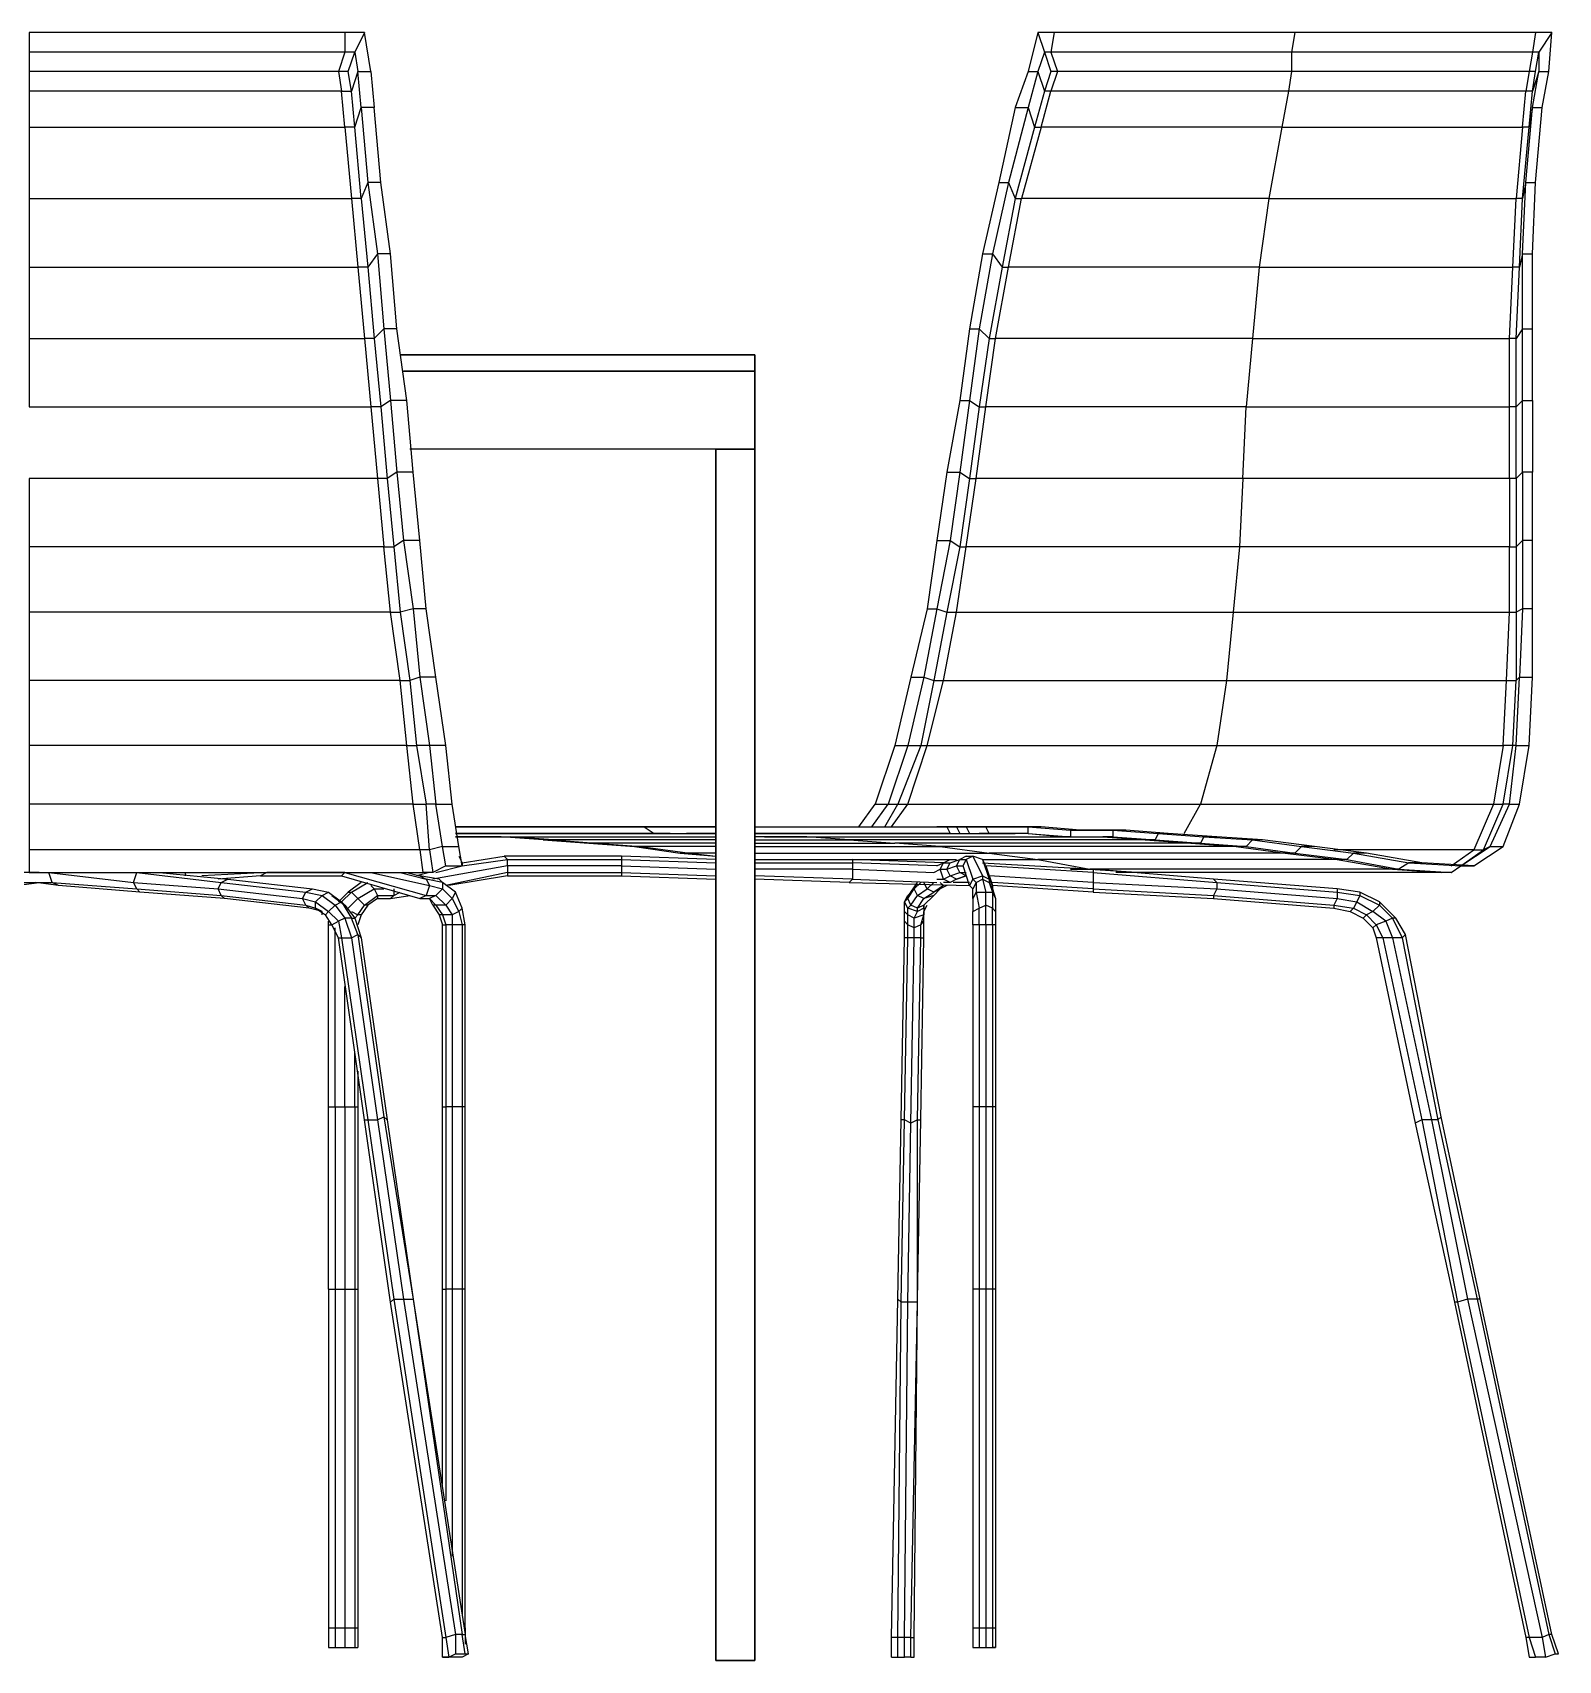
# Model space of a CAD drawing. Extents: x -0.35 to 1.31, y 0 to 0.93.
# Drawn here: x 0.437 to 1.309, y 0 to 0.931 of the extents above; entities that cross this region are included whole.
import ezdxf

# ---------------------------------------------------------------- set-up
doc = ezdxf.new("R2010")
doc.units = 0
doc.header["$MEASUREMENT"] = 0
doc.layers.add('COMMON_LAYER', color=7, linetype='CONTINUOUS')

msp = doc.modelspace()

# ---------------------------------------------------------------- linework, layer by layer
at = {"layer": 'COMMON_LAYER', "color": 7, "linetype": 'CONTINUOUS'}
for p, q in [((0.62495, 0.88801), (0.62308, 0.9085)), ((0.63052, 0.9085), (0.63238, 0.88801)), ((1.29448, 0.88801), (1.29819, 0.9085)), ((0.62123, 0.87685), (0.61932, 0.89735)), ((1.01363, 0.87685), (1.01926, 0.89735)), ((1.15501, 0.89735), (1.01926, 0.89735)), ((1.28891, 0.87685), (1.29076, 0.89735)), ((1.29448, 0.89735), (1.29076, 0.89735)), ((0.62123, 0.87685), (0.62495, 0.88801)), ((1.29076, 0.84521), (1.29448, 0.88801)), ((1.28891, 0.80428), (1.29076, 0.84521)), ((1.14386, 0.83592), (1.00248, 0.83592)), ((1.28891, 0.83592), (1.28519, 0.83592)), ((1.28891, 0.76143), (1.28891, 0.80428)), ((0.98204, 0.71678), (0.98761, 0.75585)), ((1.28891, 0.7205), (1.28891, 0.76143)), ((0.64724, 0.74657), (0.85, 0.74657)), ((0.85, 0.74657), (0.85, 0.73722)), ((0.85, 0.73722), (0.6491, 0.73722)), ((0.6491, 0.73722), (0.85, 0.73722)), ((1.13085, 0.71678), (0.98204, 0.71678)), ((1.12894, 0.67579), (1.13085, 0.71678)), ((1.28147, 0.67579), (1.28147, 0.71678)), ((1.28519, 0.67579), (1.28519, 0.71678)), ((1.28891, 0.6795), (1.28891, 0.7205)), ((1.29448, 0.7205), (1.29448, 0.6795)), ((0.85, 0.69257), (0.65282, 0.69257)), ((0.85, 0.69257), (0.65282, 0.69257)), ((0.82764, 0.69257), (0.85, 0.69257)), ((0.82764, 0), (0.82764, 0.69257)), ((0.85, 0.69257), (0.85, 0)), ((0.96532, 0.59949), (0.97089, 0.63671)), ((1.28519, 0.52314), (1.28705, 0.56222)), ((1.28705, 0.56222), (1.28519, 0.56036)), ((1.27776, 0.48964), (1.28333, 0.52314)), ((1.28147, 0.48964), (1.28519, 0.52314)), ((0.66768, 0.48964), (0.66211, 0.48964)), ((0.66396, 0.46357), (0.66211, 0.48964)), ((0.67139, 0.46543), (0.66768, 0.48964)), ((0.90951, 0.47658), (0.91881, 0.48964)), ((0.91695, 0.47658), (0.92624, 0.48964)), ((0.92438, 0.47658), (0.93182, 0.48964)), ((1.0955, 0.47286), (1.10478, 0.48964)), ((1.27032, 0.46543), (1.28147, 0.48964)), ((1.28147, 0.48964), (1.27776, 0.48964)), ((0.67889, 0.47658), (0.78671, 0.47658)), ((0.78671, 0.47658), (0.77928, 0.47658)), ((0.85, 0.47658), (0.95411, 0.47658)), ((0.85, 0.47658), (0.95969, 0.47658)), ((0.96532, 0.47658), (0.96526, 0.47658)), ((0.96532, 0.47658), (0.97832, 0.47658)), ((0.98389, 0.47286), (0.98204, 0.47658)), ((1.00619, 0.47286), (1.00619, 0.47658)), ((0.67326, 0.45428), (0.67139, 0.46543)), ((0.79234, 0.47286), (0.67889, 0.47286)), ((0.68074, 0.471), (0.67889, 0.471)), ((0.73469, 0.46915), (0.71047, 0.471)), ((0.85, 0.47286), (0.9616, 0.47286)), ((0.85, 0.47286), (0.99876, 0.47286)), ((0.9616, 0.47286), (0.85, 0.47286)), ((0.85558, 0.471), (0.85, 0.471)), ((0.87973, 0.471), (0.85, 0.471)), ((0.85558, 0.471), (0.85, 0.471)), ((0.85, 0.46915), (0.90394, 0.46915)), ((0.85, 0.46729), (0.92995, 0.46729)), ((0.85, 0.46543), (0.95597, 0.46543)), ((1.09921, 0.46729), (0.92995, 0.46729)), ((0.95597, 0.46543), (0.92995, 0.46729)), ((0.97275, 0.47286), (0.98389, 0.47286)), ((0.99319, 0.47286), (0.97832, 0.47286)), ((1.00619, 0.47286), (0.98389, 0.47286)), ((1.02483, 0.471), (1.00433, 0.47286)), ((1.2536, 0.45428), (1.27032, 0.46543)), ((0.68074, 0.45985), (0.6826, 0.45614)), ((0.6826, 0.45614), (0.70676, 0.45985)), ((0.6826, 0.45614), (0.6826, 0.45428)), ((0.70862, 0.45428), (0.70862, 0.45799)), ((0.85, 0.46171), (0.98389, 0.46171)), ((0.85, 0.45799), (0.9058, 0.45799)), ((0.85, 0.45614), (0.9058, 0.45614)), ((0.88902, 0.45799), (0.96345, 0.45799)), ((0.95411, 0.45428), (0.95782, 0.45614)), ((0.95782, 0.45614), (0.9616, 0.45799)), ((0.95969, 0.45242), (0.9616, 0.45614)), ((0.9616, 0.45799), (0.96532, 0.45799)), ((0.9616, 0.45614), (0.96717, 0.45799)), ((0.96532, 0.45428), (0.96717, 0.45799)), ((0.96903, 0.45428), (0.97089, 0.45799)), ((0.97089, 0.45985), (0.97461, 0.45985)), ((0.98018, 0.45799), (1.01176, 0.45799)), ((0.98018, 0.45614), (1.04341, 0.45242)), ((1.26103, 0.46357), (1.18102, 0.46357)), ((1.24803, 0.45428), (1.26103, 0.46357)), ((0.44076, 0.45051), (0.44634, 0.45051)), ((0.44634, 0.45051), (0.4482, 0.45051)), ((0.48542, 0.45051), (0.49657, 0.45051)), ((0.49657, 0.45051), (0.49842, 0.45051)), ((0.50963, 0.45051), (0.54865, 0.44679)), ((0.52449, 0.44865), (0.52449, 0.45051)), ((0.571, 0.45051), (0.53378, 0.44865)), ((0.56728, 0.44865), (0.54308, 0.44679)), ((0.6156, 0.45051), (0.571, 0.45051)), ((0.6156, 0.45051), (0.66211, 0.4375)), ((0.63052, 0.45051), (0.66396, 0.44308)), ((0.64724, 0.45051), (0.66211, 0.44679)), ((0.65095, 0.45051), (0.65839, 0.44865)), ((0.65282, 0.45051), (0.65276, 0.45051)), ((0.66396, 0.45051), (0.65653, 0.44865)), ((0.66582, 0.45051), (0.66025, 0.45051)), ((0.70862, 0.45428), (0.66582, 0.44679)), ((0.67326, 0.45428), (0.66582, 0.45051)), ((0.70862, 0.45051), (0.67326, 0.44308)), ((0.70862, 0.44865), (0.67511, 0.44308)), ((0.9058, 0.45242), (0.85, 0.45242)), ((0.9058, 0.44679), (0.85, 0.44865)), ((0.95225, 0.45051), (0.95597, 0.45242)), ((0.97275, 0.44308), (0.96903, 0.45428)), ((0.97089, 0.44865), (0.97083, 0.44865)), ((0.97089, 0.44865), (0.97083, 0.44865)), ((1.04341, 0.45051), (0.98204, 0.45428)), ((0.98204, 0.45428), (0.98576, 0.44308)), ((1.04341, 0.44493), (0.98389, 0.44865)), ((1.0304, 0.45242), (1.04156, 0.45242)), ((1.07128, 0.45051), (1.05642, 0.45051)), ((1.2424, 0.45051), (1.07128, 0.45051)), ((1.24803, 0.45051), (1.2424, 0.45051)), ((0.45197, 0.44308), (0.43891, 0.44493)), ((0.44076, 0.44493), (0.4482, 0.44493)), ((0.49842, 0.43936), (0.45197, 0.44308)), ((0.54679, 0.43564), (0.49842, 0.43936)), ((0.61188, 0.43378), (0.61745, 0.43936)), ((0.61932, 0.43936), (0.61374, 0.43378)), ((0.66954, 0.44679), (0.67139, 0.44493)), ((0.90394, 0.44493), (0.85, 0.44679)), ((0.93739, 0.4375), (0.93925, 0.43936)), ((0.93739, 0.43564), (0.93925, 0.43936)), ((0.93925, 0.43936), (0.94296, 0.44493)), ((0.9411, 0.44122), (0.94296, 0.44493)), ((0.94854, 0.44122), (0.94668, 0.44493)), ((0.94854, 0.44122), (0.95225, 0.44493)), ((0.95225, 0.43936), (0.94854, 0.44122)), ((0.95782, 0.44308), (0.95225, 0.43936)), ((0.95597, 0.44122), (0.95225, 0.4375)), ((0.95597, 0.44122), (0.95225, 0.43936)), ((0.95411, 0.44679), (0.95782, 0.44679)), ((0.95597, 0.44493), (0.95782, 0.44308)), ((0.95969, 0.44308), (0.95597, 0.44122)), ((0.95782, 0.44308), (0.95777, 0.44308)), ((0.9616, 0.44493), (0.95782, 0.44493)), ((0.9616, 0.44493), (0.95782, 0.44493)), ((0.96532, 0.44679), (0.9616, 0.44493)), ((0.97275, 0.44493), (0.96345, 0.44493)), ((0.97461, 0.44679), (0.97275, 0.44308)), ((0.97275, 0.44308), (0.97461, 0.44122)), ((0.97646, 0.44493), (0.97461, 0.44122)), ((0.97461, 0.43564), (0.97461, 0.44122)), ((0.97646, 0.43936), (0.97461, 0.43564)), ((0.98204, 0.43192), (0.98204, 0.43936)), ((1.04341, 0.44122), (0.98576, 0.44493)), ((1.04341, 0.43936), (0.98576, 0.44308)), ((0.98576, 0.44308), (0.98576, 0.44122)), ((0.98576, 0.44122), (0.98761, 0.43564)), ((0.59516, 0.43007), (0.54679, 0.43564)), ((0.60259, 0.42821), (0.59516, 0.43007)), ((0.60259, 0.42635), (0.60259, 0.42821)), ((0.60816, 0.4375), (0.6156, 0.43192)), ((0.62308, 0.43564), (0.61745, 0.43007)), ((0.62866, 0.43192), (0.62495, 0.42635)), ((0.62866, 0.43192), (0.6268, 0.43192)), ((0.63423, 0.43564), (0.62866, 0.43192)), ((0.66582, 0.43192), (0.66396, 0.43564)), ((0.93553, 0.43378), (0.93739, 0.4375)), ((0.95225, 0.4375), (0.94668, 0.43192)), ((0.97461, 0.42072), (0.97461, 0.42821)), ((0.97832, 0.42072), (0.97832, 0.43007)), ((0.98576, 0.43007), (0.98204, 0.43192)), ((0.98204, 0.42072), (0.98204, 0.43192)), ((0.98576, 0.42072), (0.98576, 0.43007)), ((0.98761, 0.43564), (0.98761, 0.42821)), ((0.98761, 0.42821), (0.98761, 0.42072)), ((1.20338, 0.42821), (1.20709, 0.43192)), ((0.60631, 0.42072), (0.60631, 0.42264)), ((0.62123, 0.42449), (0.62308, 0.42635)), ((0.62495, 0.42635), (0.62308, 0.42635)), ((0.62495, 0.42635), (0.62308, 0.42072)), ((0.67139, 0.3165), (0.67139, 0.42072)), ((0.67139, 0.42072), (0.67326, 0.42072)), ((0.94482, 0.42072), (0.94668, 0.42635)), ((0.94482, 0.41329), (0.94482, 0.42072)), ((0.98761, 0.42072), (0.98761, 0.3165)), ((0.61002, 0.3165), (0.61002, 0.41886)), ((0.94296, 0.30907), (0.94482, 0.41329)), ((0.6156, 0.3165), (0.6156, 0.38536)), ((0.62123, 0.3165), (0.62123, 0.34814)), ((0.62308, 0.33699), (0.62308, 0.3165)), ((0.62123, 0.3165), (0.62308, 0.3165)), ((0.62308, 0.3165), (0.62308, 0.21222)), ((0.67139, 0.21222), (0.67139, 0.3165)), ((0.67139, 0.3165), (0.67326, 0.3165)), ((0.98761, 0.3165), (0.98761, 0.21222)), ((0.94296, 0.20479), (0.94296, 0.30907)), ((0.62123, 0.21222), (0.62308, 0.21222)), ((0.62308, 0.21222), (0.62308, 0.01864)), ((0.65467, 0.20664), (0.68446, 0.01492)), ((0.67139, 0.10056), (0.67139, 0.21222)), ((0.67139, 0.21222), (0.67326, 0.21222)), ((0.93925, 0.01306), (0.94296, 0.20479)), ((0.98761, 0.21222), (0.98761, 0.01864)), ((0.62308, 0.01864), (0.62308, 0.00743)), ((0.68446, 0.01864), (0.6844, 0.01864)), ((0.68446, 0.01864), (0.68446, 0.00929)), ((0.98761, 0.01864), (0.98761, 0.00743)), ((0.92809, 0.00186), (0.92809, 0.01306)), ((0.93182, 0.00186), (0.93182, 0.01306)), ((0.93925, 0.00186), (0.93925, 0.01306)), ((0.67139, 0.00743), (0.67139, 0.00929)), ((0.67889, 0.00186), (0.67326, 0.00186)), ((0.67889, 0.00372), (0.68446, 0.00372)), ((0.6826, 0.00186), (0.67889, 0.00186)), ((0.68632, 0.00372), (0.6826, 0.00186)), ((0.85, 0), (0.82764, 0)), ((0.98761, 0.00743), (0.98576, 0.00743)), ((1.30197, 0.00186), (1.29634, 0.00186))]:
    msp.add_line(p, q, dxfattribs=at)
for points in [[(0.6156, 0.93085, 0), (0.4352, 0.93085, 0), (0.4352, 0.91965, 0)], [(0.6268, 0.93085, 0), (0.6156, 0.93085, 0), (0.6156, 0.91965, 0)], [(0.62308, 0.9085, 0), (0.63052, 0.9085, 0), (0.6268, 0.93085, 0), (0.62123, 0.91965, 0), (0.62308, 0.9085, 0), (0.62308, 0.9085, 0)], [(1.01176, 0.93085, 0), (1.00619, 0.9085, 0), (1.01176, 0.9085, 0)], [(1.02112, 0.93085, 0), (1.01176, 0.93085, 0), (1.01549, 0.91965, 0)], [(1.15873, 0.93085, 0), (1.02112, 0.93085, 0), (1.01926, 0.91965, 0)], [(1.29634, 0.93085, 0), (1.15873, 0.93085, 0), (1.15687, 0.91965, 0)], [(1.30569, 0.93085, 0), (1.29634, 0.93085, 0), (1.29448, 0.91965, 0)], [(1.29819, 0.9085, 0), (1.30382, 0.9085, 0), (1.30569, 0.93085, 0), (1.29819, 0.91965, 0), (1.29819, 0.9085, 0), (1.29819, 0.9085, 0)], [(0.6156, 0.91965, 0), (0.4352, 0.91965, 0), (0.4352, 0.9085, 0)], [(0.61745, 0.9085, 0), (0.62123, 0.91965, 0), (0.6156, 0.91965, 0), (0.61188, 0.9085, 0)], [(1.01549, 0.91965, 0), (1.01176, 0.9085, 0), (1.01549, 0.89735, 0)], [(1.01926, 0.91965, 0), (1.01549, 0.91965, 0), (1.01926, 0.9085, 0)], [(1.15687, 0.91965, 0), (1.01926, 0.91965, 0), (1.02297, 0.9085, 0)], [(1.29448, 0.91965, 0), (1.15687, 0.91965, 0), (1.15687, 0.9085, 0)], [(1.29634, 0.9085, 0), (1.29819, 0.91965, 0), (1.29448, 0.91965, 0), (1.29262, 0.9085, 0)], [(0.61188, 0.9085, 0), (0.4352, 0.9085, 0), (0.4352, 0.89735, 0)], [(0.61745, 0.9085, 0), (0.61188, 0.9085, 0), (0.61374, 0.89735, 0)], [(0.62308, 0.9085, 0), (0.61932, 0.89735, 0), (0.61745, 0.9085, 0)], [(1.00619, 0.9085, 0), (0.99876, 0.88801, 0), (1.00619, 0.88801, 0)], [(1.01176, 0.9085, 0), (1.00619, 0.88801, 0), (1.00991, 0.87685, 0)], [(1.02297, 0.9085, 0), (1.01926, 0.9085, 0), (1.01549, 0.89735, 0)], [(1.15687, 0.9085, 0), (1.02297, 0.9085, 0), (1.01926, 0.89735, 0)], [(1.29262, 0.9085, 0), (1.15687, 0.9085, 0), (1.15501, 0.89735, 0)], [(1.29634, 0.9085, 0), (1.29262, 0.9085, 0), (1.29076, 0.89735, 0)], [(1.29448, 0.88801, 0), (1.30006, 0.88801, 0), (1.30382, 0.9085, 0)], [(1.29819, 0.9085, 0), (1.29448, 0.89735, 0), (1.29634, 0.9085, 0)], [(0.61374, 0.89735, 0), (0.4352, 0.89735, 0), (0.4352, 0.87685, 0), (0.6156, 0.87685, 0)], [(0.6156, 0.87685, 0), (0.61374, 0.89735, 0), (0.61932, 0.89735, 0)], [(1.01926, 0.89735, 0), (1.01549, 0.89735, 0), (1.00991, 0.87685, 0), (1.01363, 0.87685, 0)], [(1.29076, 0.89735, 0), (1.15501, 0.89735, 0), (1.1513, 0.87685, 0), (1.28891, 0.87685, 0)], [(1.29448, 0.88801, 0), (1.29262, 0.87685, 0), (1.29448, 0.89735, 0)], [(0.63609, 0.84521, 0), (0.63238, 0.88801, 0), (0.62495, 0.88801, 0), (0.62866, 0.84521, 0)], [(0.99876, 0.88801, 0), (0.98947, 0.84521, 0), (0.99505, 0.84521, 0)], [(1.00619, 0.88801, 0), (0.99505, 0.84521, 0), (0.99876, 0.83592, 0)], [(1.29076, 0.84521, 0), (1.29634, 0.84521, 0), (1.30006, 0.88801, 0)], [(0.4352, 0.87685, 0), (0.4352, 0.83592, 0), (0.61932, 0.83592, 0)], [(0.62495, 0.83592, 0), (0.62123, 0.87685, 0), (0.6156, 0.87685, 0), (0.61932, 0.83592, 0)], [(1.00991, 0.87685, 0), (0.99876, 0.83592, 0), (1.00248, 0.83592, 0)], [(1.1513, 0.87685, 0), (1.01363, 0.87685, 0), (1.00248, 0.83592, 0)], [(1.1513, 0.87685, 0), (1.14386, 0.83592, 0), (1.28519, 0.83592, 0)], [(1.29262, 0.87685, 0), (1.28891, 0.87685, 0), (1.28519, 0.83592, 0)], [(1.29076, 0.84521, 0), (1.28891, 0.83592, 0), (1.29262, 0.87685, 0)], [(0.62866, 0.84521, 0), (0.62495, 0.83592, 0), (0.62866, 0.79679, 0)], [(0.64167, 0.80428, 0), (0.63609, 0.84521, 0), (0.62866, 0.84521, 0), (0.63423, 0.80428, 0)], [(0.98947, 0.84521, 0), (0.98018, 0.80428, 0), (0.98576, 0.80428, 0)], [(0.99505, 0.84521, 0), (0.98576, 0.80428, 0), (0.99132, 0.79679, 0)], [(1.28891, 0.80428, 0), (1.29448, 0.80428, 0), (1.29634, 0.84521, 0)], [(0.4352, 0.83592, 0), (0.4352, 0.79679, 0), (0.62308, 0.79679, 0)], [(0.62495, 0.83592, 0), (0.61932, 0.83592, 0), (0.62308, 0.79679, 0)], [(0.99876, 0.83592, 0), (0.99132, 0.79679, 0), (0.99505, 0.79679, 0)], [(1.13829, 0.79679, 0), (0.99505, 0.79679, 0), (1.00248, 0.83592, 0)], [(1.14386, 0.83592, 0), (1.13829, 0.79679, 0), (1.28333, 0.79679, 0)], [(1.28705, 0.79679, 0), (1.28333, 0.79679, 0), (1.28519, 0.83592, 0)], [(1.28891, 0.80428, 0), (1.28705, 0.79679, 0), (1.28891, 0.83592, 0)], [(0.63423, 0.80428, 0), (0.62866, 0.79679, 0), (0.63238, 0.75585, 0)], [(0.64539, 0.76143, 0), (0.64167, 0.80428, 0), (0.63423, 0.80428, 0), (0.63795, 0.76143, 0)], [(0.98018, 0.80428, 0), (0.97275, 0.76143, 0), (0.97832, 0.76143, 0)], [(0.98576, 0.80428, 0), (0.97832, 0.76143, 0), (0.98389, 0.75585, 0)], [(1.28891, 0.76143, 0), (1.29448, 0.76143, 0), (1.29448, 0.80428, 0)], [(0.4352, 0.79679, 0), (0.4352, 0.75585, 0), (0.6268, 0.75585, 0)], [(0.62866, 0.79679, 0), (0.62308, 0.79679, 0), (0.6268, 0.75585, 0)], [(0.99132, 0.79679, 0), (0.98389, 0.75585, 0), (0.98761, 0.75585, 0)], [(1.13457, 0.75585, 0), (0.98761, 0.75585, 0), (0.99505, 0.79679, 0)], [(1.13829, 0.79679, 0), (1.13457, 0.75585, 0), (1.28147, 0.75585, 0)], [(1.28519, 0.75585, 0), (1.28147, 0.75585, 0), (1.28333, 0.79679, 0)], [(1.28891, 0.76143, 0), (1.28519, 0.75585, 0), (1.28705, 0.79679, 0)], [(0.4352, 0.75585, 0), (0.4352, 0.71678, 0), (0.63052, 0.71678, 0)], [(0.63238, 0.75585, 0), (0.6268, 0.75585, 0), (0.63052, 0.71678, 0)], [(0.63795, 0.76143, 0), (0.63238, 0.75585, 0), (0.63609, 0.71678, 0)], [(0.65095, 0.7205, 0), (0.64539, 0.76143, 0), (0.63795, 0.76143, 0), (0.64167, 0.7205, 0)], [(0.97275, 0.76143, 0), (0.96717, 0.7205, 0), (0.97275, 0.7205, 0)], [(0.97832, 0.76143, 0), (0.97275, 0.7205, 0), (0.97832, 0.71678, 0)], [(0.98389, 0.75585, 0), (0.97832, 0.71678, 0), (0.98204, 0.71678, 0)], [(1.13457, 0.75585, 0), (1.13085, 0.71678, 0), (1.28147, 0.71678, 0)], [(1.28519, 0.71678, 0), (1.28147, 0.71678, 0), (1.28147, 0.75585, 0)], [(1.28891, 0.7205, 0), (1.28519, 0.71678, 0), (1.28519, 0.75585, 0)], [(1.28891, 0.7205, 0), (1.29448, 0.7205, 0), (1.29448, 0.76143, 0)], [(0.6491, 0.73722, 0), (0.85, 0.73722, 0), (0.85, 0.74657, 0), (0.64724, 0.74657, 0)], [(0.85, 0.73722, 0), (0.85, 0.69257, 0), (0.85, 0.73722, 0), (0.6491, 0.73722, 0)], [(0.63609, 0.71678, 0), (0.63052, 0.71678, 0), (0.63423, 0.67579, 0)], [(0.64167, 0.7205, 0), (0.63609, 0.71678, 0), (0.63981, 0.67579, 0)], [(0.65467, 0.6795, 0), (0.65095, 0.7205, 0), (0.64167, 0.7205, 0), (0.64539, 0.6795, 0)], [(0.96717, 0.7205, 0), (0.95969, 0.6795, 0), (0.96717, 0.6795, 0)], [(0.97275, 0.7205, 0), (0.96717, 0.6795, 0), (0.97275, 0.67579, 0)], [(0.97832, 0.71678, 0), (0.97275, 0.67579, 0), (0.97646, 0.67579, 0)], [(1.12894, 0.67579, 0), (0.97646, 0.67579, 0), (0.98204, 0.71678, 0)], [(0.82764, 0.69257, 0), (0.82764, 0, 0), (0.85, 0, 0), (0.85, 0.69257, 0), (0.82764, 0.69257, 0), (0.82764, 0.69257, 0)], [(0.63423, 0.67579, 0), (0.4352, 0.67579, 0), (0.4352, 0.63671, 0)], [(0.63981, 0.67579, 0), (0.63423, 0.67579, 0), (0.63795, 0.63671, 0)], [(0.64539, 0.6795, 0), (0.63981, 0.67579, 0), (0.64352, 0.63671, 0)], [(0.65839, 0.64043, 0), (0.65467, 0.6795, 0), (0.64539, 0.6795, 0), (0.6491, 0.64043, 0)], [(0.95969, 0.6795, 0), (0.95411, 0.64043, 0), (0.9616, 0.64043, 0)], [(0.96717, 0.6795, 0), (0.9616, 0.64043, 0), (0.96717, 0.63671, 0)], [(0.97275, 0.67579, 0), (0.96717, 0.63671, 0), (0.97089, 0.63671, 0)], [(1.12708, 0.63671, 0), (0.97089, 0.63671, 0), (0.97646, 0.67579, 0)], [(1.28147, 0.67579, 0), (1.12894, 0.67579, 0), (1.12708, 0.63671, 0)], [(1.28519, 0.67579, 0), (1.28147, 0.67579, 0), (1.28147, 0.63671, 0)], [(1.28891, 0.6795, 0), (1.28519, 0.67579, 0), (1.28519, 0.63671, 0)], [(1.29448, 0.64043, 0), (1.29448, 0.6795, 0), (1.28891, 0.6795, 0), (1.28891, 0.64043, 0)], [(0.63795, 0.63671, 0), (0.4352, 0.63671, 0), (0.4352, 0.59949, 0)], [(0.64167, 0.59949, 0), (0.63795, 0.63671, 0), (0.64352, 0.63671, 0)], [(0.6491, 0.64043, 0), (0.64352, 0.63671, 0), (0.64724, 0.59949, 0)], [(0.66211, 0.60135, 0), (0.65839, 0.64043, 0), (0.6491, 0.64043, 0), (0.65467, 0.60135, 0)], [(0.95411, 0.64043, 0), (0.94854, 0.60135, 0), (0.95411, 0.60135, 0)], [(0.9616, 0.64043, 0), (0.95411, 0.60135, 0), (0.95969, 0.59949, 0)], [(0.96717, 0.63671, 0), (0.95969, 0.59949, 0), (0.96532, 0.59949, 0)], [(1.28147, 0.63671, 0), (1.12708, 0.63671, 0), (1.12337, 0.59949, 0), (1.28147, 0.59949, 0)], [(1.28147, 0.59949, 0), (1.28147, 0.63671, 0), (1.28519, 0.63671, 0)], [(1.28891, 0.64043, 0), (1.28519, 0.63671, 0), (1.28519, 0.59949, 0)], [(1.29448, 0.60135, 0), (1.29448, 0.64043, 0), (1.28891, 0.64043, 0), (1.28891, 0.60135, 0)], [(0.64167, 0.59949, 0), (0.4352, 0.59949, 0), (0.4352, 0.56036, 0)], [(0.64724, 0.56036, 0), (0.64167, 0.59949, 0), (0.64724, 0.59949, 0)], [(0.65467, 0.60135, 0), (0.64724, 0.59949, 0), (0.65282, 0.56036, 0)], [(0.66768, 0.56222, 0), (0.66211, 0.60135, 0), (0.65467, 0.60135, 0), (0.65839, 0.56222, 0)], [(0.94854, 0.60135, 0), (0.93925, 0.56222, 0), (0.94668, 0.56222, 0)], [(0.95411, 0.60135, 0), (0.94668, 0.56222, 0), (0.95225, 0.56036, 0)], [(0.95969, 0.59949, 0), (0.95225, 0.56036, 0), (0.95782, 0.56036, 0)], [(0.95782, 0.56036, 0), (0.96532, 0.59949, 0), (1.12337, 0.59949, 0)], [(1.12337, 0.59949, 0), (1.11965, 0.56036, 0), (1.27962, 0.56036, 0)], [(1.27962, 0.56036, 0), (1.28147, 0.59949, 0), (1.28519, 0.59949, 0)], [(1.28891, 0.60135, 0), (1.28519, 0.59949, 0), (1.28519, 0.56036, 0)], [(1.28705, 0.56222, 0), (1.29448, 0.56222, 0), (1.29448, 0.60135, 0), (1.28891, 0.60135, 0), (1.28705, 0.56222, 0), (1.28705, 0.56222, 0)], [(0.64724, 0.56036, 0), (0.4352, 0.56036, 0), (0.4352, 0.52314, 0)], [(0.65095, 0.52314, 0), (0.64724, 0.56036, 0), (0.65282, 0.56036, 0)], [(0.65839, 0.56222, 0), (0.65282, 0.56036, 0), (0.65653, 0.52314, 0)], [(0.67326, 0.52314, 0), (0.66768, 0.56222, 0), (0.65839, 0.56222, 0), (0.66396, 0.52314, 0)], [(0.93925, 0.56222, 0), (0.92995, 0.52314, 0), (0.93739, 0.52314, 0)], [(0.94668, 0.56222, 0), (0.93739, 0.52314, 0), (0.94482, 0.52314, 0)], [(0.95225, 0.56036, 0), (0.94482, 0.52314, 0), (0.94854, 0.52314, 0)], [(0.94854, 0.52314, 0), (0.95782, 0.56036, 0), (1.11965, 0.56036, 0)], [(1.11965, 0.56036, 0), (1.11407, 0.52314, 0), (1.27776, 0.52314, 0)], [(1.28333, 0.52314, 0), (1.27776, 0.52314, 0), (1.27962, 0.56036, 0), (1.28519, 0.56036, 0)], [(1.28519, 0.52314, 0), (1.28333, 0.52314, 0), (1.28519, 0.56036, 0)], [(1.28519, 0.52314, 0), (1.29262, 0.52314, 0), (1.29448, 0.56222, 0)], [(0.65095, 0.52314, 0), (0.4352, 0.52314, 0), (0.4352, 0.48964, 0)], [(0.65467, 0.48964, 0), (0.65095, 0.52314, 0), (0.65653, 0.52314, 0)], [(0.66396, 0.52314, 0), (0.65653, 0.52314, 0), (0.66211, 0.48964, 0)], [(0.66768, 0.48964, 0), (0.67702, 0.48964, 0), (0.67326, 0.52314, 0), (0.66396, 0.52314, 0), (0.66768, 0.48964, 0), (0.66768, 0.48964, 0)], [(0.92995, 0.52314, 0), (0.91881, 0.48964, 0), (0.92624, 0.48964, 0)], [(0.93739, 0.52314, 0), (0.92624, 0.48964, 0), (0.93182, 0.48964, 0)], [(0.94482, 0.52314, 0), (0.93182, 0.48964, 0), (0.93739, 0.48964, 0)], [(0.93739, 0.48964, 0), (0.94854, 0.52314, 0), (1.11407, 0.52314, 0)], [(1.11407, 0.52314, 0), (1.10478, 0.48964, 0), (1.27219, 0.48964, 0)], [(1.27776, 0.52314, 0), (1.27219, 0.48964, 0), (1.27776, 0.48964, 0)], [(1.28147, 0.48964, 0), (1.28705, 0.48964, 0), (1.29262, 0.52314, 0)], [(0.65467, 0.48964, 0), (0.4352, 0.48964, 0), (0.4352, 0.46357, 0)], [(0.65839, 0.46357, 0), (0.65467, 0.48964, 0), (0.66211, 0.48964, 0)], [(0.67139, 0.46543, 0), (0.68074, 0.46543, 0), (0.67702, 0.48964, 0)], [(0.92809, 0.47658, 0), (0.93739, 0.48964, 0), (1.10478, 0.48964, 0)], [(1.27219, 0.48964, 0), (1.26103, 0.46357, 0), (1.26661, 0.46357, 0)], [(1.27032, 0.46543, 0), (1.26661, 0.46357, 0), (1.27776, 0.48964, 0)], [(1.27032, 0.46543, 0), (1.27776, 0.46543, 0), (1.28705, 0.48964, 0)], [(0.77928, 0.47658, 0), (0.67889, 0.47658, 0), (0.78671, 0.47658, 0), (0.77928, 0.47658, 0), (0.77928, 0.47658, 0)], [(0.77928, 0.47658, 0), (0.82764, 0.47658, 0), (0.78671, 0.47658, 0)], [(0.82764, 0.47658, 0), (0.78671, 0.47658, 0), (0.79234, 0.47286, 0), (0.82764, 0.47286, 0)], [(0.85, 0.47658, 0), (0.95969, 0.47658, 0), (0.95411, 0.47658, 0)], [(0.95969, 0.47658, 0), (0.95411, 0.47658, 0), (0.96532, 0.47658, 0), (0.95969, 0.47658, 0), (0.95969, 0.47658, 0)], [(0.96532, 0.47658, 0), (0.95969, 0.47658, 0), (0.9616, 0.47286, 0), (0.96717, 0.47286, 0)], [(0.96532, 0.47658, 0), (0.97089, 0.47658, 0), (0.97832, 0.47658, 0)], [(0.97089, 0.47658, 0), (0.96532, 0.47658, 0), (0.96717, 0.47286, 0), (0.97275, 0.47286, 0)], [(0.97089, 0.47658, 0), (0.97832, 0.47658, 0), (0.98947, 0.47658, 0)], [(0.97089, 0.47658, 0), (0.98204, 0.47658, 0), (0.98947, 0.47658, 0)], [(0.98204, 0.47658, 0), (0.97089, 0.47658, 0), (0.97275, 0.47286, 0), (0.98389, 0.47286, 0)], [(1.01363, 0.47658, 0), (0.98947, 0.47658, 0), (0.98204, 0.47658, 0), (1.00619, 0.47658, 0)], [(1.03598, 0.47472, 0), (1.01363, 0.47658, 0), (1.00619, 0.47658, 0), (1.0304, 0.47472, 0)], [(0.67139, 0.46543, 0), (0.66396, 0.46357, 0), (0.66582, 0.45051, 0)], [(0.67326, 0.45428, 0), (0.6826, 0.45428, 0), (0.68074, 0.46543, 0)], [(0.79606, 0.47286, 0), (0.67889, 0.47286, 0), (0.80164, 0.47286, 0), (0.67889, 0.47286, 0), (0.82764, 0.47286, 0)], [(0.79234, 0.47286, 0), (0.67889, 0.47286, 0), (0.79606, 0.47286, 0)], [(0.67889, 0.471, 0), (0.68632, 0.471, 0), (0.82764, 0.471, 0)], [(0.7049, 0.471, 0), (0.68074, 0.471, 0), (0.68632, 0.471, 0)], [(0.68632, 0.471, 0), (0.71047, 0.471, 0), (0.82764, 0.471, 0)], [(0.72906, 0.46915, 0), (0.7049, 0.471, 0), (0.71047, 0.471, 0)], [(0.73469, 0.46915, 0), (0.72906, 0.46915, 0), (0.75513, 0.46729, 0)], [(0.82764, 0.46915, 0), (0.73469, 0.46915, 0), (0.75884, 0.46729, 0)], [(0.75884, 0.46729, 0), (0.75513, 0.46729, 0), (0.78114, 0.46543, 0)], [(0.82764, 0.46729, 0), (0.75884, 0.46729, 0), (0.78485, 0.46543, 0)], [(0.78485, 0.46543, 0), (0.78114, 0.46543, 0), (0.8072, 0.46171, 0)], [(0.82764, 0.46543, 0), (0.78485, 0.46543, 0), (0.81278, 0.46171, 0)], [(0.79234, 0.47286, 0), (0.82764, 0.47286, 0), (0.81092, 0.47286, 0)], [(0.87973, 0.471, 0), (0.85558, 0.471, 0), (1.02483, 0.471, 0)], [(0.90394, 0.46915, 0), (0.87973, 0.471, 0), (1.04899, 0.471, 0)], [(1.07314, 0.46915, 0), (0.90394, 0.46915, 0), (0.92995, 0.46729, 0)], [(1.12522, 0.46543, 0), (0.95597, 0.46543, 0), (0.98389, 0.46171, 0)], [(0.9616, 0.47286, 0), (0.96717, 0.47286, 0), (0.97275, 0.47286, 0)], [(1.00619, 0.47286, 0), (1.0304, 0.471, 0), (1.02483, 0.471, 0), (1.04899, 0.471, 0)], [(1.062, 0.47472, 0), (1.03598, 0.47472, 0), (1.0304, 0.47472, 0), (1.05456, 0.47472, 0)], [(1.0304, 0.47472, 0), (1.0304, 0.471, 0), (1.05456, 0.471, 0)], [(1.05456, 0.471, 0), (1.04899, 0.471, 0), (1.07314, 0.46915, 0)], [(1.0862, 0.47286, 0), (1.062, 0.47472, 0), (1.05456, 0.47472, 0), (1.08063, 0.47286, 0)], [(1.05456, 0.47472, 0), (1.05456, 0.471, 0), (1.07877, 0.46915, 0)], [(1.07877, 0.46915, 0), (1.07314, 0.46915, 0), (1.09921, 0.46729, 0)], [(1.08063, 0.47286, 0), (1.07877, 0.46915, 0), (1.10478, 0.46729, 0)], [(1.11407, 0.471, 0), (1.0862, 0.47286, 0), (1.08063, 0.47286, 0), (1.10664, 0.471, 0)], [(1.10478, 0.46729, 0), (1.09921, 0.46729, 0), (1.12522, 0.46543, 0)], [(1.10664, 0.471, 0), (1.10478, 0.46729, 0), (1.13085, 0.46543, 0)], [(1.14014, 0.46915, 0), (1.11407, 0.471, 0), (1.10664, 0.471, 0), (1.13457, 0.46915, 0)], [(1.13085, 0.46543, 0), (1.12522, 0.46543, 0), (1.15315, 0.46171, 0)], [(1.13457, 0.46915, 0), (1.13085, 0.46543, 0), (1.15873, 0.46171, 0)], [(1.16988, 0.46543, 0), (1.14014, 0.46915, 0), (1.13457, 0.46915, 0), (1.16244, 0.46543, 0)], [(1.16244, 0.46543, 0), (1.15873, 0.46171, 0), (1.18851, 0.45799, 0)], [(1.19966, 0.46171, 0), (1.16988, 0.46543, 0), (1.16244, 0.46543, 0), (1.19223, 0.46171, 0)], [(1.2536, 0.45428, 0), (1.26103, 0.45428, 0), (1.27776, 0.46543, 0)], [(0.65839, 0.46357, 0), (0.4352, 0.46357, 0), (0.4352, 0.45051, 0), (0.66025, 0.45051, 0)], [(0.66396, 0.46357, 0), (0.65839, 0.46357, 0), (0.66025, 0.45051, 0)], [(0.66768, 0.45051, 0), (0.6826, 0.45428, 0), (0.70862, 0.45799, 0)], [(0.7737, 0.45985, 0), (0.70676, 0.45985, 0), (0.70862, 0.45799, 0), (0.7737, 0.45799, 0)], [(0.82764, 0.45799, 0), (0.7737, 0.45985, 0), (0.7737, 0.45799, 0), (0.82764, 0.45614, 0)], [(0.7737, 0.45799, 0), (0.7737, 0.45428, 0), (0.82764, 0.45242, 0)], [(0.81278, 0.46171, 0), (0.8072, 0.46171, 0), (0.82764, 0.45985, 0)], [(0.82764, 0.46171, 0), (0.81278, 0.46171, 0), (0.82764, 0.45985, 0)], [(0.95782, 0.45614, 0), (0.9058, 0.45799, 0), (0.9058, 0.45614, 0)], [(0.95411, 0.45428, 0), (0.9058, 0.45614, 0), (0.9058, 0.45242, 0), (0.95225, 0.45051, 0)], [(0.95411, 0.45428, 0), (0.95782, 0.45614, 0), (0.9616, 0.45799, 0)], [(0.95597, 0.45242, 0), (0.95782, 0.45614, 0), (0.9616, 0.45614, 0)], [(0.97089, 0.45985, 0), (0.96717, 0.45799, 0), (0.97089, 0.45799, 0)], [(0.97461, 0.45985, 0), (0.97089, 0.45799, 0), (0.97461, 0.44679, 0), (0.98018, 0.44865, 0)], [(0.98018, 0.45799, 0), (0.97461, 0.45985, 0), (0.98018, 0.44865, 0), (0.98389, 0.44679, 0)], [(0.98204, 0.45428, 0), (0.98018, 0.45799, 0), (0.98389, 0.44679, 0), (0.98576, 0.44308, 0)], [(1.15315, 0.46171, 0), (0.98389, 0.46171, 0), (1.01176, 0.45799, 0)], [(1.18288, 0.45799, 0), (1.01176, 0.45799, 0), (1.04156, 0.45242, 0)], [(1.15873, 0.46171, 0), (1.15315, 0.46171, 0), (1.18288, 0.45799, 0)], [(1.18851, 0.45799, 0), (1.18288, 0.45799, 0), (1.21452, 0.45242, 0)], [(1.19223, 0.46171, 0), (1.18851, 0.45799, 0), (1.21825, 0.45242, 0)], [(1.23125, 0.45614, 0), (1.19966, 0.46171, 0), (1.19223, 0.46171, 0), (1.22382, 0.45614, 0)], [(1.22382, 0.45614, 0), (1.21825, 0.45242, 0), (1.24803, 0.45051, 0)], [(1.26103, 0.45428, 0), (1.23125, 0.45614, 0), (1.22382, 0.45614, 0), (1.2536, 0.45428, 0)], [(1.24803, 0.45051, 0), (1.2536, 0.45428, 0), (1.26661, 0.46357, 0)], [(0.44076, 0.45051, 0), (0.43147, 0.45051, 0), (0.43147, 0.44493, 0), (0.44076, 0.44493, 0)], [(0.4482, 0.44493, 0), (0.44634, 0.45051, 0), (0.4947, 0.44493, 0)], [(0.4947, 0.44493, 0), (0.49657, 0.45051, 0), (0.54493, 0.44493, 0)], [(0.571, 0.45051, 0), (0.56728, 0.44865, 0), (0.61374, 0.44865, 0)], [(0.6156, 0.45051, 0), (0.61374, 0.44865, 0), (0.65839, 0.43564, 0)], [(0.66954, 0.44679, 0), (0.65839, 0.44865, 0), (0.66211, 0.44679, 0)], [(0.7737, 0.45428, 0), (0.70862, 0.45428, 0), (0.70862, 0.45051, 0), (0.7737, 0.45051, 0)], [(0.70862, 0.45051, 0), (0.70862, 0.44865, 0), (0.7737, 0.44865, 0)], [(0.7737, 0.45428, 0), (0.7737, 0.45051, 0), (0.82764, 0.44865, 0)], [(0.7737, 0.45051, 0), (0.7737, 0.44865, 0), (0.82764, 0.44679, 0)], [(0.9058, 0.45242, 0), (0.9058, 0.44679, 0), (0.95411, 0.44493, 0)], [(0.95782, 0.44679, 0), (0.95597, 0.45242, 0), (0.95969, 0.45242, 0)], [(0.9616, 0.44493, 0), (0.95782, 0.44679, 0), (0.9616, 0.44865, 0)], [(0.9616, 0.44865, 0), (0.95969, 0.45242, 0), (0.96532, 0.45428, 0)], [(0.96532, 0.44679, 0), (0.9616, 0.44865, 0), (0.96717, 0.45051, 0)], [(0.96717, 0.45051, 0), (0.96532, 0.45428, 0), (0.96903, 0.45428, 0)], [(0.97089, 0.44865, 0), (0.96532, 0.44679, 0), (0.97089, 0.44865, 0), (0.97089, 0.44865, 0)], [(0.97089, 0.44865, 0), (0.96717, 0.45051, 0), (0.97089, 0.45051, 0)], [(0.98018, 0.44865, 0), (0.98018, 0.44679, 0), (0.98389, 0.44493, 0)], [(1.21452, 0.45242, 0), (1.04156, 0.45242, 0), (1.07128, 0.45051, 0)], [(1.11222, 0.44679, 0), (1.04341, 0.45242, 0), (1.04341, 0.45051, 0), (1.11407, 0.44493, 0)], [(1.04341, 0.45051, 0), (1.04341, 0.44493, 0), (1.11407, 0.44122, 0)], [(1.21825, 0.45242, 0), (1.21452, 0.45242, 0), (1.2424, 0.45051, 0)], [(0.43147, 0.44493, 0), (0.42776, 0.44308, 0), (0.44076, 0.44493, 0)], [(0.45197, 0.44308, 0), (0.4482, 0.44493, 0), (0.49657, 0.44122, 0)], [(0.49657, 0.44122, 0), (0.4947, 0.44493, 0), (0.54308, 0.44122, 0)], [(0.49842, 0.43936, 0), (0.49657, 0.44122, 0), (0.54493, 0.4375, 0)], [(0.54308, 0.44122, 0), (0.54493, 0.44493, 0), (0.5933, 0.43936, 0)], [(0.54493, 0.4375, 0), (0.54308, 0.44122, 0), (0.59144, 0.43564, 0)], [(0.54493, 0.44493, 0), (0.54865, 0.44679, 0), (0.59701, 0.44122, 0)], [(0.59144, 0.43564, 0), (0.5933, 0.43936, 0), (0.60259, 0.4375, 0)], [(0.5933, 0.43936, 0), (0.59701, 0.44122, 0), (0.60631, 0.43936, 0)], [(0.60259, 0.4375, 0), (0.60631, 0.43936, 0), (0.61374, 0.43378, 0)], [(0.62495, 0.44493, 0), (0.61745, 0.43936, 0), (0.61932, 0.43936, 0), (0.62866, 0.44493, 0)], [(0.61932, 0.43936, 0), (0.62308, 0.43564, 0), (0.63238, 0.44122, 0)], [(0.63052, 0.44308, 0), (0.63238, 0.44122, 0), (0.63795, 0.44122, 0)], [(0.63238, 0.44122, 0), (0.63423, 0.4375, 0), (0.64352, 0.4375, 0)], [(0.64352, 0.44122, 0), (0.64352, 0.4375, 0), (0.64724, 0.43936, 0)], [(0.67139, 0.44493, 0), (0.66211, 0.44679, 0), (0.66396, 0.44308, 0), (0.67139, 0.44122, 0)], [(0.66396, 0.44308, 0), (0.66211, 0.4375, 0), (0.66768, 0.4375, 0)], [(0.67139, 0.44122, 0), (0.66768, 0.4375, 0), (0.67326, 0.43192, 0)], [(0.67889, 0.43936, 0), (0.67139, 0.44493, 0), (0.67139, 0.44122, 0), (0.67702, 0.43564, 0)], [(0.6826, 0.43007, 0), (0.67889, 0.43936, 0), (0.67702, 0.43564, 0), (0.68074, 0.42821, 0)], [(0.9058, 0.44679, 0), (0.90394, 0.44493, 0), (0.97275, 0.44308, 0)], [(0.93739, 0.43564, 0), (0.93553, 0.43378, 0), (0.93739, 0.4375, 0), (0.93925, 0.43936, 0), (0.93739, 0.43564, 0), (0.93739, 0.43564, 0)], [(0.93925, 0.43192, 0), (0.93739, 0.43564, 0), (0.9411, 0.44122, 0)], [(0.94296, 0.4375, 0), (0.9411, 0.44122, 0), (0.94482, 0.44493, 0)], [(0.94668, 0.43564, 0), (0.94296, 0.4375, 0), (0.94854, 0.44122, 0)], [(0.95225, 0.4375, 0), (0.94668, 0.43564, 0), (0.95225, 0.43936, 0)], [(0.97461, 0.44679, 0), (0.97646, 0.44493, 0), (0.98018, 0.44679, 0)], [(0.97646, 0.44493, 0), (0.97646, 0.43936, 0), (0.98204, 0.43936, 0)], [(0.97646, 0.43936, 0), (0.97832, 0.43007, 0), (0.98204, 0.43192, 0)], [(0.98018, 0.44679, 0), (0.98204, 0.43936, 0), (0.98576, 0.43936, 0)], [(0.98389, 0.44679, 0), (0.98389, 0.44493, 0), (0.98576, 0.44122, 0)], [(0.98389, 0.44493, 0), (0.98576, 0.43936, 0), (0.98761, 0.43564, 0)], [(0.98576, 0.43936, 0), (0.98576, 0.43007, 0), (0.98761, 0.42821, 0)], [(1.04341, 0.44493, 0), (1.04341, 0.44122, 0), (1.11222, 0.4375, 0)], [(1.04341, 0.44122, 0), (1.04341, 0.43936, 0), (1.11222, 0.43564, 0)], [(1.18288, 0.44122, 0), (1.11222, 0.44679, 0), (1.11407, 0.44493, 0), (1.18288, 0.43936, 0)], [(1.11407, 0.44122, 0), (1.11222, 0.4375, 0), (1.18102, 0.43192, 0)], [(1.11407, 0.44493, 0), (1.11407, 0.44122, 0), (1.18288, 0.43564, 0)], [(1.19595, 0.43936, 0), (1.18288, 0.44122, 0), (1.18288, 0.43936, 0), (1.19595, 0.4375, 0)], [(1.18288, 0.43936, 0), (1.18288, 0.43564, 0), (1.19408, 0.43378, 0)], [(1.20709, 0.43378, 0), (1.19595, 0.43936, 0), (1.19595, 0.4375, 0), (1.20709, 0.43192, 0)], [(0.54679, 0.43564, 0), (0.54493, 0.4375, 0), (0.5933, 0.43192, 0)], [(0.5933, 0.43192, 0), (0.59144, 0.43564, 0), (0.59888, 0.43378, 0)], [(0.59516, 0.43007, 0), (0.5933, 0.43192, 0), (0.59888, 0.43007, 0)], [(0.59888, 0.43378, 0), (0.60259, 0.4375, 0), (0.61002, 0.43192, 0)], [(0.59888, 0.43007, 0), (0.59888, 0.43378, 0), (0.60631, 0.42821, 0)], [(0.60259, 0.42821, 0), (0.59888, 0.43007, 0), (0.60445, 0.42635, 0)], [(0.60816, 0.42072, 0), (0.60445, 0.42635, 0), (0.60631, 0.42821, 0), (0.61188, 0.42264, 0)], [(0.60631, 0.42821, 0), (0.61002, 0.43192, 0), (0.6156, 0.42449, 0)], [(0.61002, 0.43192, 0), (0.61374, 0.43378, 0), (0.61932, 0.42449, 0)], [(0.61374, 0.43378, 0), (0.6156, 0.43192, 0), (0.62123, 0.42449, 0)], [(0.61932, 0.42821, 0), (0.62308, 0.42635, 0), (0.6268, 0.43192, 0)], [(0.62308, 0.43564, 0), (0.6268, 0.43192, 0), (0.63423, 0.4375, 0)], [(0.63423, 0.4375, 0), (0.63423, 0.43564, 0), (0.64167, 0.43564, 0)], [(0.64352, 0.4375, 0), (0.64167, 0.43564, 0), (0.65282, 0.4375, 0)], [(0.66211, 0.4375, 0), (0.65839, 0.43564, 0), (0.66396, 0.43564, 0)], [(0.66768, 0.4375, 0), (0.66396, 0.43564, 0), (0.66768, 0.43192, 0)], [(0.66768, 0.43192, 0), (0.66582, 0.43192, 0), (0.66954, 0.42635, 0)], [(0.67326, 0.43192, 0), (0.66768, 0.43192, 0), (0.67139, 0.42635, 0)], [(0.67702, 0.43564, 0), (0.67326, 0.43192, 0), (0.67702, 0.42635, 0)], [(0.68074, 0.42821, 0), (0.67702, 0.42635, 0), (0.67702, 0.42072, 0)], [(0.68446, 0.42072, 0), (0.6826, 0.43007, 0), (0.68074, 0.42821, 0), (0.6826, 0.42072, 0)], [(0.93739, 0.43007, 0), (0.93553, 0.43378, 0), (0.93739, 0.43564, 0)], [(0.93739, 0.42635, 0), (0.93553, 0.42821, 0), (0.93553, 0.43378, 0)], [(0.93739, 0.42072, 0), (0.93553, 0.42264, 0), (0.93553, 0.42821, 0)], [(0.94296, 0.42821, 0), (0.93739, 0.43007, 0), (0.93925, 0.43192, 0)], [(0.9411, 0.42449, 0), (0.93739, 0.42635, 0), (0.93739, 0.43007, 0)], [(0.94296, 0.43007, 0), (0.93925, 0.43192, 0), (0.94296, 0.4375, 0)], [(0.94668, 0.42635, 0), (0.9411, 0.42449, 0), (0.94296, 0.42821, 0)], [(0.94668, 0.43192, 0), (0.94296, 0.43007, 0), (0.94668, 0.43564, 0)], [(0.94668, 0.43007, 0), (0.94296, 0.42821, 0), (0.94296, 0.43007, 0)], [(0.94482, 0.42072, 0), (0.94668, 0.42264, 0), (0.94668, 0.42821, 0)], [(0.94668, 0.42635, 0), (0.94668, 0.42821, 0), (0.94854, 0.43192, 0)], [(0.94668, 0.43192, 0), (0.94668, 0.43007, 0), (0.94668, 0.42635, 0)], [(0.94668, 0.43007, 0), (0.94668, 0.43192, 0), (0.94668, 0.43007, 0), (0.94668, 0.43007, 0)], [(0.97461, 0.43564, 0), (0.97461, 0.42821, 0), (0.97832, 0.43007, 0)], [(1.11222, 0.4375, 0), (1.11222, 0.43564, 0), (1.18102, 0.43007, 0)], [(1.18288, 0.43564, 0), (1.18102, 0.43192, 0), (1.19223, 0.43007, 0)], [(1.18102, 0.43192, 0), (1.18102, 0.43007, 0), (1.19037, 0.42821, 0)], [(1.19223, 0.43007, 0), (1.19037, 0.42821, 0), (1.19781, 0.42449, 0)], [(1.19408, 0.43378, 0), (1.19223, 0.43007, 0), (1.19966, 0.42635, 0)], [(1.19595, 0.4375, 0), (1.19408, 0.43378, 0), (1.20338, 0.42821, 0)], [(1.21081, 0.42264, 0), (1.20338, 0.42821, 0), (1.19966, 0.42635, 0), (1.20524, 0.42072, 0)], [(1.21638, 0.42449, 0), (1.20709, 0.43378, 0), (1.20709, 0.43192, 0), (1.21452, 0.42449, 0)], [(0.60631, 0.3165, 0), (0.60631, 0.42072, 0), (0.60816, 0.42072, 0)], [(0.61188, 0.41329, 0), (0.60816, 0.42072, 0), (0.61188, 0.42264, 0)], [(0.6156, 0.42449, 0), (0.61188, 0.42264, 0), (0.61374, 0.41329, 0)], [(0.61932, 0.42449, 0), (0.6156, 0.42449, 0), (0.61932, 0.41329, 0)], [(0.62308, 0.41515, 0), (0.61932, 0.42449, 0), (0.62123, 0.42449, 0), (0.62495, 0.41329, 0)], [(0.67139, 0.42635, 0), (0.66954, 0.42635, 0), (0.67139, 0.42072, 0)], [(0.67702, 0.42635, 0), (0.67139, 0.42635, 0), (0.67326, 0.42072, 0)], [(0.67702, 0.42072, 0), (0.67326, 0.42072, 0), (0.67326, 0.3165, 0)], [(0.6826, 0.42072, 0), (0.67702, 0.42072, 0), (0.67702, 0.3165, 0)], [(0.68446, 0.3165, 0), (0.68446, 0.42072, 0), (0.6826, 0.42072, 0), (0.6826, 0.3165, 0)], [(0.93739, 0.41329, 0), (0.93553, 0.41329, 0), (0.93553, 0.42264, 0)], [(0.9411, 0.41886, 0), (0.93739, 0.42072, 0), (0.93739, 0.42635, 0)], [(0.9411, 0.41329, 0), (0.93739, 0.41329, 0), (0.93739, 0.42072, 0)], [(0.94482, 0.42072, 0), (0.9411, 0.41886, 0), (0.9411, 0.42449, 0)], [(0.94482, 0.41329, 0), (0.94668, 0.41329, 0), (0.94668, 0.42264, 0)], [(0.97832, 0.42072, 0), (0.97461, 0.42072, 0), (0.97461, 0.3165, 0)], [(0.98204, 0.42072, 0), (0.97832, 0.42072, 0), (0.97832, 0.3165, 0)], [(0.98576, 0.42072, 0), (0.98204, 0.42072, 0), (0.98204, 0.3165, 0)], [(0.98761, 0.42072, 0), (0.98576, 0.42072, 0), (0.98576, 0.3165, 0)], [(1.19966, 0.42635, 0), (1.19781, 0.42449, 0), (1.20338, 0.41886, 0)], [(1.20524, 0.42072, 0), (1.20338, 0.41886, 0), (1.20524, 0.41329, 0)], [(1.21081, 0.42264, 0), (1.20524, 0.42072, 0), (1.20895, 0.41329, 0)], [(1.21452, 0.42449, 0), (1.21081, 0.42264, 0), (1.21452, 0.41329, 0)], [(1.22196, 0.41515, 0), (1.21638, 0.42449, 0), (1.21452, 0.42449, 0), (1.2201, 0.41329, 0)], [(0.6268, 0.30907, 0), (0.61188, 0.41329, 0), (0.61374, 0.41329, 0), (0.62866, 0.30907, 0)], [(0.61374, 0.41329, 0), (0.61932, 0.41329, 0), (0.63423, 0.30907, 0)], [(0.61932, 0.41329, 0), (0.62308, 0.41515, 0), (0.63795, 0.31092, 0)], [(0.62308, 0.41515, 0), (0.62495, 0.41329, 0), (0.63981, 0.30907, 0)], [(0.93553, 0.30907, 0), (0.93367, 0.30907, 0), (0.93553, 0.41329, 0)], [(0.93925, 0.30721, 0), (0.93553, 0.30907, 0), (0.93739, 0.41329, 0)], [(0.94296, 0.30907, 0), (0.93925, 0.30721, 0), (0.9411, 0.41329, 0)], [(0.94482, 0.41329, 0), (0.9411, 0.41329, 0), (0.9411, 0.41886, 0)], [(0.94296, 0.30907, 0), (0.94482, 0.30907, 0), (0.94668, 0.41329, 0)], [(1.20895, 0.41329, 0), (1.20524, 0.41329, 0), (1.22753, 0.30721, 0)], [(1.21452, 0.41329, 0), (1.20895, 0.41329, 0), (1.23125, 0.30907, 0)], [(1.2201, 0.41329, 0), (1.21452, 0.41329, 0), (1.23682, 0.30907, 0)], [(1.2424, 0.31092, 0), (1.22196, 0.41515, 0), (1.2201, 0.41329, 0), (1.24054, 0.30907, 0)], [(0.60631, 0.21222, 0), (0.60631, 0.3165, 0), (0.61002, 0.3165, 0), (0.61002, 0.21222, 0)], [(0.61002, 0.3165, 0), (0.6156, 0.3165, 0), (0.6156, 0.21222, 0)], [(0.6156, 0.3165, 0), (0.62123, 0.3165, 0), (0.62123, 0.21222, 0)], [(0.67702, 0.3165, 0), (0.67326, 0.3165, 0), (0.67326, 0.21222, 0)], [(0.6826, 0.3165, 0), (0.67702, 0.3165, 0), (0.67702, 0.21222, 0)], [(0.68446, 0.21222, 0), (0.68446, 0.3165, 0), (0.6826, 0.3165, 0), (0.6826, 0.21222, 0)], [(0.97832, 0.3165, 0), (0.97461, 0.3165, 0), (0.97461, 0.21222, 0)], [(0.98204, 0.3165, 0), (0.97832, 0.3165, 0), (0.97832, 0.21222, 0)], [(0.98576, 0.3165, 0), (0.98204, 0.3165, 0), (0.98204, 0.21222, 0)], [(0.98761, 0.3165, 0), (0.98576, 0.3165, 0), (0.98576, 0.21222, 0)], [(0.64167, 0.20479, 0), (0.6268, 0.30907, 0), (0.62866, 0.30907, 0), (0.64352, 0.20664, 0)], [(0.62866, 0.30907, 0), (0.63423, 0.30907, 0), (0.6491, 0.20664, 0)], [(0.63423, 0.30907, 0), (0.63795, 0.31092, 0), (0.65467, 0.20664, 0)], [(0.63795, 0.31092, 0), (0.63981, 0.30907, 0), (0.65467, 0.20664, 0)], [(0.93367, 0.20479, 0), (0.93182, 0.20664, 0), (0.93367, 0.30907, 0)], [(0.93739, 0.20479, 0), (0.93367, 0.20479, 0), (0.93553, 0.30907, 0)], [(0.94296, 0.20479, 0), (0.93739, 0.20479, 0), (0.93925, 0.30721, 0)], [(0.94296, 0.20479, 0), (0.94296, 0.20664, 0), (0.94482, 0.30907, 0)], [(1.23125, 0.30907, 0), (1.22753, 0.30721, 0), (1.24989, 0.20479, 0)], [(1.23682, 0.30907, 0), (1.23125, 0.30907, 0), (1.25175, 0.20479, 0)], [(1.24054, 0.30907, 0), (1.23682, 0.30907, 0), (1.25732, 0.20664, 0)], [(1.26475, 0.20664, 0), (1.2424, 0.31092, 0), (1.24054, 0.30907, 0), (1.26289, 0.20664, 0)], [(0.60631, 0.21222, 0), (0.60631, 0.01864, 0), (0.61002, 0.01864, 0)], [(0.60631, 0.21222, 0), (0.61002, 0.21222, 0), (0.61002, 0.01864, 0), (0.6156, 0.01864, 0)], [(0.61002, 0.21222, 0), (0.6156, 0.21222, 0), (0.6156, 0.01864, 0), (0.62123, 0.01864, 0)], [(0.6156, 0.21222, 0), (0.62123, 0.21222, 0), (0.62123, 0.01864, 0), (0.62308, 0.01864, 0)], [(0.67139, 0.01306, 0), (0.64167, 0.20479, 0), (0.64352, 0.20664, 0), (0.67326, 0.01306, 0)], [(0.64352, 0.20664, 0), (0.6491, 0.20664, 0), (0.67889, 0.01492, 0)], [(0.6491, 0.20664, 0), (0.65467, 0.20664, 0), (0.6826, 0.01492, 0)], [(0.67702, 0.21222, 0), (0.67326, 0.21222, 0), (0.67326, 0.09122, 0)], [(0.6826, 0.21222, 0), (0.67702, 0.21222, 0), (0.67702, 0.05957, 0)], [(0.68446, 0.01864, 0), (0.68446, 0.21222, 0), (0.6826, 0.21222, 0), (0.6826, 0.02607, 0)], [(0.93182, 0.01306, 0), (0.92809, 0.01306, 0), (0.93182, 0.20664, 0)], [(0.93553, 0.01306, 0), (0.93182, 0.01306, 0), (0.93367, 0.20479, 0)], [(0.93925, 0.01306, 0), (0.93553, 0.01306, 0), (0.93739, 0.20479, 0)], [(0.93925, 0.01306, 0), (0.9411, 0.01306, 0), (0.94296, 0.20664, 0)], [(0.97832, 0.21222, 0), (0.97461, 0.21222, 0), (0.97461, 0.01864, 0), (0.97832, 0.01864, 0)], [(0.98204, 0.21222, 0), (0.97832, 0.21222, 0), (0.97832, 0.01864, 0), (0.98204, 0.01864, 0)], [(0.98576, 0.21222, 0), (0.98204, 0.21222, 0), (0.98204, 0.01864, 0), (0.98576, 0.01864, 0)], [(0.98761, 0.21222, 0), (0.98576, 0.21222, 0), (0.98576, 0.01864, 0), (0.98761, 0.01864, 0)], [(1.25175, 0.20479, 0), (1.24989, 0.20479, 0), (1.29076, 0.01306, 0)], [(1.25732, 0.20664, 0), (1.25175, 0.20479, 0), (1.29262, 0.01306, 0)], [(1.26289, 0.20664, 0), (1.25732, 0.20664, 0), (1.30006, 0.01306, 0)], [(1.30569, 0.01492, 0), (1.26475, 0.20664, 0), (1.26289, 0.20664, 0), (1.30382, 0.01492, 0)], [(0.60631, 0.01864, 0), (0.60631, 0.00743, 0), (0.61002, 0.00743, 0)], [(0.61002, 0.01864, 0), (0.61002, 0.00743, 0), (0.6156, 0.00743, 0)], [(0.6156, 0.01864, 0), (0.6156, 0.00743, 0), (0.62123, 0.00743, 0)], [(0.62123, 0.01864, 0), (0.62123, 0.00743, 0), (0.62308, 0.00743, 0)], [(0.97461, 0.01864, 0), (0.97461, 0.00743, 0), (0.97832, 0.00743, 0)], [(0.97832, 0.01864, 0), (0.97832, 0.00743, 0), (0.98204, 0.00743, 0)], [(0.98204, 0.01864, 0), (0.98204, 0.00743, 0), (0.98576, 0.00743, 0)], [(0.98576, 0.01864, 0), (0.98576, 0.00743, 0), (0.98761, 0.00743, 0)], [(0.67139, 0.00186, 0), (0.67139, 0.01306, 0), (0.67326, 0.01306, 0)], [(0.67889, 0.01492, 0), (0.67326, 0.01306, 0), (0.67511, 0.00186, 0), (0.67889, 0.00372, 0)], [(0.6826, 0.01492, 0), (0.67889, 0.01492, 0), (0.67889, 0.00372, 0)], [(0.68446, 0.00372, 0), (0.6826, 0.01492, 0), (0.68446, 0.01492, 0)], [(0.68446, 0.00372, 0), (0.68632, 0.00372, 0), (0.68446, 0.01492, 0)], [(0.93925, 0.00186, 0), (0.93553, 0.00186, 0), (0.93553, 0.01306, 0)], [(0.93925, 0.00186, 0), (0.9411, 0.00186, 0), (0.9411, 0.01306, 0)], [(1.29262, 0.01306, 0), (1.29076, 0.01306, 0), (1.29262, 0.00186, 0), (1.29634, 0.00186, 0)], [(1.30006, 0.01306, 0), (1.29262, 0.01306, 0), (1.29634, 0.00186, 0)], [(1.30382, 0.01492, 0), (1.30006, 0.01306, 0), (1.30197, 0.00186, 0), (1.30754, 0.00372, 0)], [(1.3094, 0.00372, 0), (1.30569, 0.01492, 0), (1.30382, 0.01492, 0), (1.30754, 0.00372, 0), (1.3094, 0.00372, 0), (1.3094, 0.00372, 0)], [(0.60631, 0.00743, 0), (0.61002, 0.00743, 0), (0.6156, 0.00743, 0), (0.62123, 0.00743, 0), (0.62308, 0.00743, 0)], [(0.67326, 0.00186, 0), (0.67139, 0.00186, 0), (0.67511, 0.00186, 0)], [(0.92809, 0.00186, 0), (0.93182, 0.00186, 0), (0.93553, 0.00186, 0)], [(0.97461, 0.00743, 0), (0.97832, 0.00743, 0), (0.98204, 0.00743, 0), (0.98576, 0.00743, 0)]]:
    msp.add_polyline3d(points, dxfattribs=at)

doc.saveas('drawing.dxf')
